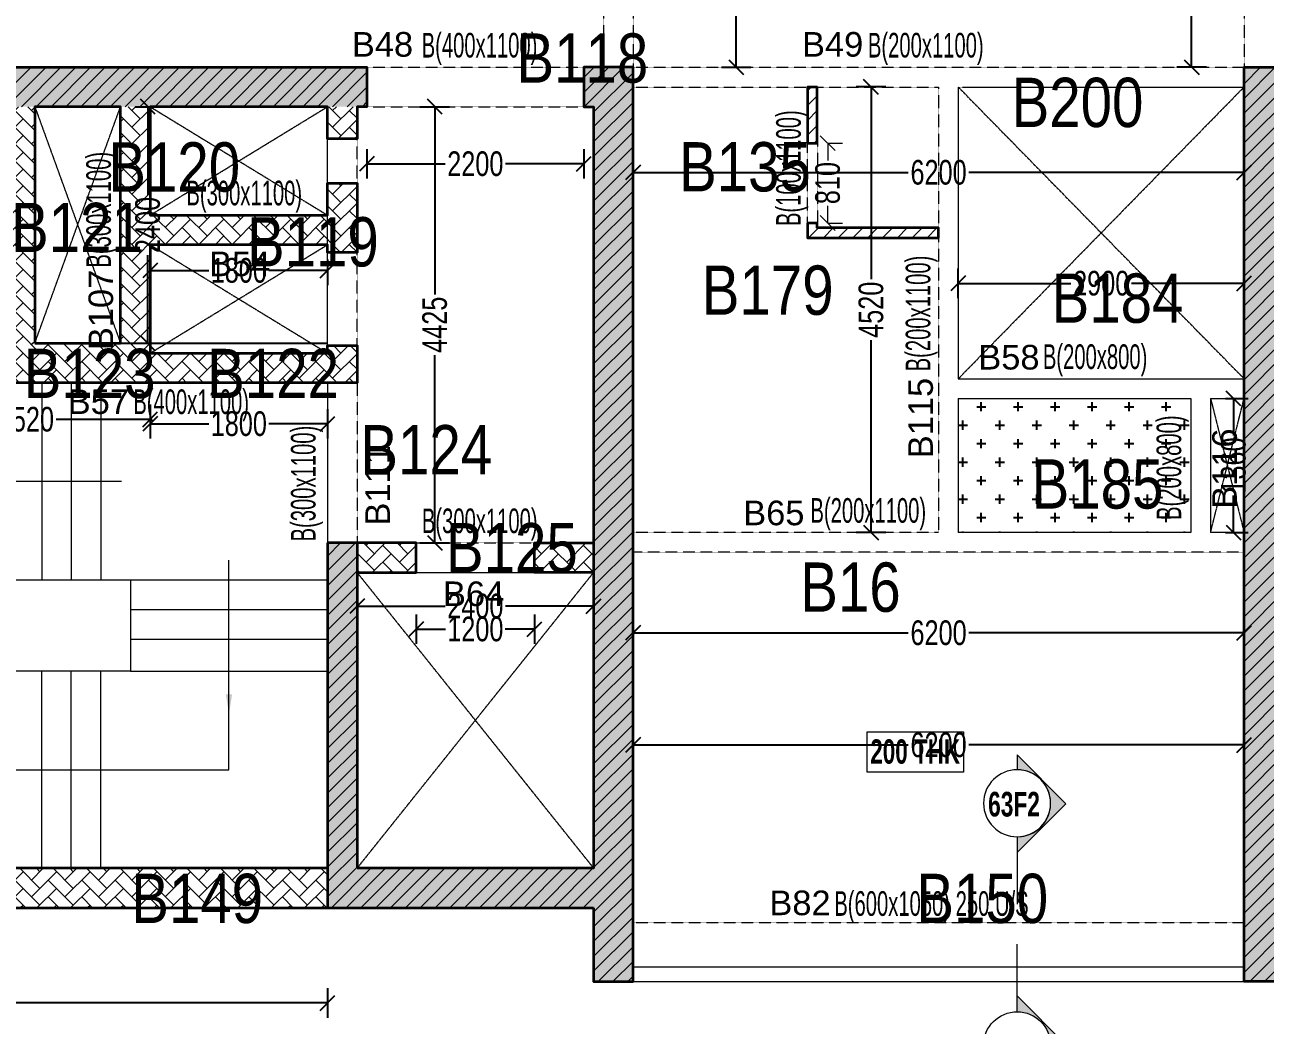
# Model space of a CAD drawing. Header units: millimetres. Extents: x -2 to 69443, y 95 to 32793.
# Drawn here: x 21854 to 34439, y 6072 to 16221 of the extents above; entities that cross this region are included whole.
import ezdxf
from ezdxf.enums import TextEntityAlignment as Align

# ---------------------------------------------------------------- set-up
doc = ezdxf.new("R2010")
doc.units = ezdxf.units.MM
doc.linetypes.add('HIDDEN', pattern=[0.375, 0.25, -0.125])
for name, color, linetype, lineweight in [('A-ANNO-DIMS', 8, 'Continuous', 15), ('A-DETL-MISC', 35, 'Continuous', 15), ('A-FLOR-IDEN', 11, 'Continuous', 9), ('A-HIDD-ABVE', 8, 'HIDDEN', 20), ('G-ANNO-SYMB', 1, 'Continuous', 9), ('S-BEAM', 7, 'Continuous', 18), ('S-BEAM-IDEN', 2, 'Continuous', 9), ('S-COL HATCH', 9, 'Continuous', 0), ('S-COLS', 5, 'Continuous', 35)]:
    doc.layers.add(name, color=color, linetype=linetype, lineweight=lineweight)
for name, color, linetype in [('Abhinav working', 6, 'Continuous'), ('Beam Nos', 7, 'Continuous'), ('changes', 7, 'Continuous'), ('SECTION LINE', 4, 'Continuous'), ('SUNK SLAB', 8, 'Continuous')]:
    doc.layers.add(name, color=color, linetype=linetype)
doc.styles.add('Dim.s & Anno.(Misc.)', font='ARIALN.TTF')
doc.styles.add('SC-BBS1', font='SansSerif')
doc.styles.add('SOBHA', font='swisscl.ttf')
doc.styles.add('Swis721 LtCn BT', font='swisscl.ttf', dxfattribs={"width": 0.9, "height": 233.355162})
doc.styles.add('Swis721 LtCn BT_B', font='', dxfattribs={"width": 0.9, "height": 246.918336})
doc.styles.get('Swis721 LtCn BT_B').set_extended_font_data('Swis721 LtCn BT', bold=True)
doc.dimstyles.new('A-GFC-100', dxfattribs={"dimscale": 100, "dimtxt": 1.75, "dimasz": 1.5, "dimexe": 1.5, "dimexo": 0, "dimgap": 1, "dimtad": 1, "dimdsep": 46, "dimtxsty": 'Dim.s & Anno.(Misc.)', "dimblk": 'ARCHTICK', "dimcen": 0, "dimdle": 1.5, "dimclrd": 256, "dimclre": 8, "dimclrt": 6, "dimazin": 2, "dimtfac": 1, "dimtix": 1, "dimtmove": 2, "dimatfit": 3, "dimfxl": 1, "dimtolj": 1, "dimlwd": -1, "dimlwe": 9, "dimarcsym": 0})
doc.dimstyles.new('S-100', dxfattribs={"dimscale": 100, "dimtxt": 2.5, "dimasz": 1.5, "dimexe": 1.5, "dimexo": 1.5, "dimgap": 0.1, "dimtad": 0, "dimdec": 0, "dimrnd": 0.0005, "dimzin": 0, "dimdsep": 46, "dimtxsty": 'SOBHA', "dimblk": 'OBLIQUE', "dimcen": 0.09, "dimclrd": 8, "dimclre": 8, "dimclrt": 6, "dimadec": 0, "dimazin": 0, "dimtfac": 1, "dimtdec": 0, "dimtofl": 0, "dimtmove": 0, "dimatfit": 3, "dimfxl": 1.5, "dimfxlon": 1, "dimtolj": 1, "dimtzin": 0, "dimlwd": -1, "dimlwe": -1, "dimarcsym": 0})
pattern_1 = [(45, (-31890644.18, 20635841.75), (-75.1300955, 75.1300955), [])]
pattern_2 = [(45, (-31792792.5, 20735559.75), (0, 169.7056275), [360, -120]), (135, (-31792707.64, 20735644.6), (1e-14, 169.7056275), [360, -120])]

# ---------------------------------------------------------------- blocks, each defined once
blk = doc.blocks.new('A$Cebf64a2d')
at = {"layer": 'S-COL HATCH', "transparency": 33554687}
h = blk.add_hatch(dxfattribs=at)
h.set_pattern_fill('ANSI31', color=256, scale=850)
h.set_pattern_definition(pattern_1)
h.paths.add_polyline_path([(18709, 9275), (22479, 9275), (22479, 8875), (18709, 8875)])
h = blk.add_hatch(dxfattribs=at)
h.set_pattern_fill('ANSI31', color=256, scale=850)
h.set_pattern_definition(pattern_1)
h.paths.add_polyline_path([(22379, 4450), (22079, 4450), (22079, 1150), (22079, 750), (24779, 750), (24779, 0), (25179, 0), (25179, 1150), (25179, 1150), (25179, 9275), (24679, 9275), (24679, 8875), (24779, 8875), (24779, 1150), (24779, 1150), (22379, 1150), (22379, 1150)])
h = blk.add_hatch(dxfattribs=at)
h.set_pattern_fill('ANSI31', color=256, scale=850)
h.set_pattern_definition(pattern_1)
h.paths.add_polyline_path([(34179, 4450), (34479, 4450), (34479, 1150), (34479, 750), (31779, 750), (31779, 0), (31379, 0), (31379, 1150), (31379, 1150), (31379, 9275), (31879, 9275), (31879, 8875), (31779, 8875), (31779, 1150), (31779, 1150), (34179, 1150), (34179, 1150)])
h = blk.add_hatch(dxfattribs=at)
h.set_pattern_fill('ANSI31', color=256, scale=850)
h.set_pattern_definition(pattern_1)
h.paths.add_polyline_path([(27049, 9075), (26949, 9075), (26949, 8505), (27049, 8505)])
h = blk.add_hatch(dxfattribs=at)
h.set_pattern_fill('ANSI31', color=256, scale=850)
h.set_pattern_definition(pattern_1)
h.paths.add_polyline_path([(28279, 7645), (27049, 7645), (27049, 7695), (26949, 7695), (26949, 7545), (28279, 7545)])
at = {"layer": 'S-COLS'}
for p, q in [((22079, 4450), (22079, 1150)), ((22379, 4450), (22379, 1150)), ((22079, 1150), (22079, 750))]:
    blk.add_line(p, q, dxfattribs=at)
at = {"layer": 'S-COLS', "elevation": 0}
for points in [[(18709, 9275), (22479, 9275), (22479, 8875), (22379, 8875), (22379, 8550), (22079, 8550), (22079, 8875), (21179, 8875), (20279, 8875), (20279, 7775), (22079, 7775), (22079, 8100), (22379, 8100), (22379, 7398), (22079, 7398), (22079, 7475), (20279, 7475), (20279, 6375), (21179, 6375), (22079, 6375), (22079, 6453), (22379, 6453), (22379, 6075), (20279, 6075), (20279, 6075), (9125, 6075)], [(25179, 1150), (25179, 9275), (24679, 9275), (24679, 8875), (24779, 8875), (24779, 1150), (22379, 1150)], [(31379, 1150), (31379, 9275), (31879, 9275), (31879, 8875), (31779, 8875), (31779, 1150), (34179, 1150)], [(26949, 7695), (26949, 7545), (28279, 7545), (28279, 7645), (27049, 7645), (27049, 7695), (26949, 7695)], [(22379, 4150), (22979, 4150), (22979, 4450), (22079, 4450)], [(24779, 4150), (24179, 4150), (24179, 4450), (24779, 4450)], [(22079, 1150), (14479, 1150), (14479, 750), (24779, 750)], [(24779, 750), (24779, 0), (25179, 0), (25179, 1150)], [(31779, 750), (31779, 0), (31379, 0), (31379, 1150)]]:
    blk.add_lwpolyline(points, dxfattribs=at)
for points in [[(26949, 8505), (27049, 8505), (27049, 9075), (26949, 9075)], [(19109, 6475), (19979, 6475), (19979, 8875), (19109, 8875)]]:
    blk.add_lwpolyline(points, close=True, dxfattribs=at)
blk = doc.blocks.new('_ARCHTICK')
at = {"color": 0, "linetype": 'ByBlock', "const_width": 0.15}
blk.add_lwpolyline([(-0.5, -0.5), (0.5, 0.5)], dxfattribs=at)
blk = doc.blocks.new('A$C2f35dc8c')
at = {"layer": 'S-COL HATCH', "transparency": 33554687}
h = blk.add_hatch(color=256, dxfattribs=at)
h.dxf.hatch_style = 1
h.paths.add_polyline_path([(18709, 9275), (22479, 9275), (22479, 8875), (18709, 8875)])
h = blk.add_hatch(color=256, dxfattribs=at)
h.dxf.hatch_style = 1
h.paths.add_polyline_path([(22379, 4450), (22079, 4450), (22079, 1150), (22079, 750), (24779, 750), (24779, 0), (25179, 0), (25179, 1150), (25179, 1150), (25179, 9275), (24679, 9275), (24679, 8875), (24779, 8875), (24779, 1150), (24779, 1150), (22379, 1150), (22379, 1150)])
h = blk.add_hatch(color=256, dxfattribs=at)
h.dxf.hatch_style = 1
h.paths.add_polyline_path([(34179, 4450), (34479, 4450), (34479, 1150), (34479, 750), (31779, 750), (31779, 0), (31379, 0), (31379, 1150), (31379, 1150), (31379, 9275), (31879, 9275), (31879, 8875), (31779, 8875), (31779, 1150), (31779, 1150), (34179, 1150), (34179, 1150)])
at = {"layer": 'S-COL HATCH'}
h = blk.add_hatch(dxfattribs=at)
h.set_pattern_fill('AR-HBONE', color=256, scale=30)
h.set_pattern_definition(pattern_2)
h.paths.add_polyline_path([(19979, 8875), (20279, 8875), (20279, 7775), (22079, 7775), (22079, 8100), (22379, 8100), (22379, 7398), (22079, 7398), (22079, 7475), (20279, 7475), (20279, 6375), (22079, 6375), (22079, 6453), (22379, 6453), (22379, 6075), (17759, 6075), (17759, 6475), (19979, 6475)])
h = blk.add_hatch(dxfattribs=at)
h.set_pattern_fill('AR-HBONE', color=256, scale=30)
h.set_pattern_definition(pattern_2)
h.paths.add_polyline_path([(18709, 6475), (19109, 6475), (19109, 8875), (18709, 8875)])
h = blk.add_hatch(dxfattribs=at)
h.set_pattern_fill('AR-HBONE', color=256, scale=30)
h.set_pattern_definition(pattern_2)
h.paths.add_polyline_path([(22079, 8875), (22379, 8875), (22379, 8550), (22079, 8550)])
h = blk.add_hatch(dxfattribs=at)
h.set_pattern_fill('AR-HBONE', color=256, scale=30)
h.set_pattern_definition([(45, (-31792792.5, 20683630.75), (0, 169.7056275), [360, -120]), (135, (-31792707.64, 20683715.6), (1e-14, 169.7056275), [360, -120])])
h.paths.add_polyline_path([(22979, 4150), (22979, 4450), (22379, 4450), (22379, 4150)])
h.paths.add_polyline_path([(24779, 4150), (24779, 4450), (24179, 4450), (24179, 4150)])
h = blk.add_hatch(dxfattribs=at)
h.set_pattern_fill('AR-HBONE', color=256, scale=30)
h.set_pattern_definition(pattern_2)
h.paths.add_polyline_path([(14479, 1150), (22079, 1150), (22079, 750), (14479, 750)])
at = {"layer": 'S-COLS'}
for p, q in [((22079, 4450, 0), (22079, 1150, 0)), ((22379, 4450, 0), (22379, 1150, 0)), ((22079, 1150, 0), (22079, 750, 0))]:
    blk.add_line(p, q, dxfattribs=at)
at = {"layer": 'S-COLS', "elevation": 0}
for points in [[(18709, 9275), (22479, 9275), (22479, 8875), (22379, 8875), (22379, 8550), (22079, 8550), (22079, 8875), (21179, 8875), (20279, 8875), (20279, 7775), (22079, 7775), (22079, 8100), (22379, 8100), (22379, 7398), (22079, 7398), (22079, 7475), (20279, 7475), (20279, 6375), (21179, 6375), (22079, 6375), (22079, 6453), (22379, 6453), (22379, 6075), (20279, 6075), (20279, 6075), (9125, 6075)], [(25179, 1150), (25179, 9275), (24679, 9275), (24679, 8875), (24779, 8875), (24779, 1150), (22379, 1150)], [(31379, 1150), (31379, 9275), (31879, 9275), (31879, 8875), (31779, 8875), (31779, 1150), (34179, 1150)], [(22379, 4150), (22979, 4150), (22979, 4450), (22079, 4450)], [(24779, 4150), (24179, 4150), (24179, 4450), (24779, 4450)], [(22079, 1150), (14479, 1150), (14479, 750), (24779, 750)], [(24779, 750), (24779, 0), (25179, 0), (25179, 1150)], [(31779, 750), (31779, 0), (31379, 0), (31379, 1150)]]:
    blk.add_lwpolyline(points, dxfattribs=at)
blk.add_lwpolyline([(19109, 6475), (19979, 6475), (19979, 8875), (19109, 8875)], close=True, dxfattribs=at)
blk = doc.blocks.new('Section - TL1-6743896-11TH FLOOR LVL')
at = {"layer": 'G-ANNO-SYMB'}
h = blk.add_hatch(color=8, dxfattribs=at)
edge = h.paths.add_edge_path()
edge.add_line((-9.4, 0), (-10.9, 0))
edge.add_line((-10.9, 0), (-5.94, 4.95))
edge.add_line((-5.94, 4.95), (-0.99, 0))
edge.add_line((-0.99, 0), (-2.6, 0))
edge.add_arc((-6, 0), 3.4, 0, 180)
at = {"layer": 'G-ANNO-SYMB', "color": 5}
for p, q in [((-5.94, 4.95), (-10.9, 0)), ((-0.99, 0), (-5.94, 4.95)), ((-10.9, 0), (-9.4, 0)), ((-2.6, 0), (4.24, 0)), ((-2.6, 0), (-0.99, 0))]:
    blk.add_line(p, q, dxfattribs=at)
at = {"layer": 'G-ANNO-SYMB'}
blk.add_arc((-6, 0), 3.4, 360, 180, dxfattribs=at)
at = {"layer": 'G-ANNO-SYMB', "color": 5}
for start, end in [(0, 180), (180, 0)]:
    blk.add_arc((-6, 0), 3.4, start, end, dxfattribs=at)
blk = doc.blocks.new('_OBLIQUE')
at = {"color": 0, "linetype": 'ByBlock'}
blk.add_line((-0.5, -0.5), (0.5, 0.5), dxfattribs=at)
blk = doc.blocks.new('*D411')
at = {"layer": 'Abhinav working', "color": 8, "transparency": 16777216}
for p, q in [((25325, 14960), (25325, 14660)), ((27525, 14960), (27525, 14660)), ((25325, 14810), (26118, 14810)), ((27525, 14810), (26732, 14810))]:
    blk.add_line(p, q, dxfattribs=at)
at = {"layer": 'Defpoints', "color": 0, "transparency": 16777216}
for p in [(25325, 15790), (27525, 15790), (27525, 14810)]:
    blk.add_point(p, dxfattribs=at)
at = {"layer": 'Abhinav working', "color": 8, "transparency": 16777216, "xscale": 150, "yscale": 150, "zscale": 150, "rotation": 180}
blk.add_blockref('_OBLIQUE', (25325, 14810), dxfattribs=at)
at = {"layer": 'Abhinav working', "color": 8, "transparency": 16777216, "xscale": 150, "yscale": 150, "zscale": 150}
blk.add_blockref('_OBLIQUE', (27525, 14810), dxfattribs=at)
at = {"layer": 'Abhinav working', "color": 6, "transparency": 16777216, "insert": (26425, 14810), "char_height": 250, "attachment_point": 5, "style": 'SOBHA'}
blk.add_mtext('\\A1;2200', dxfattribs=at)
blk = doc.blocks.new('*D412')
at = {"layer": 'Abhinav working', "color": 8, "transparency": 16777216}
for p, q in [((25863, 15390), (26163, 15390)), ((26013, 15390), (26013, 13486)), ((26013, 10965), (26013, 12870)), ((25863, 10965), (26163, 10965))]:
    blk.add_line(p, q, dxfattribs=at)
at = {"layer": 'Defpoints', "color": 0, "transparency": 16777216}
for p in [(25225, 15390), (25225, 10965), (26013, 10965)]:
    blk.add_point(p, dxfattribs=at)
at = {"layer": 'Abhinav working', "color": 8, "transparency": 16777216, "xscale": 150, "yscale": 150, "zscale": 150}
for p, rotation in [((26013, 15390), 90), ((26013, 10965), 270)]:
    blk.add_blockref('_OBLIQUE', p, dxfattribs=dict(at, rotation=rotation))
at = {"layer": 'Abhinav working', "color": 6, "transparency": 16777216, "insert": (26013, 13178), "char_height": 250, "attachment_point": 5, "rotation": 90, "style": 'SOBHA'}
blk.add_mtext('\\A1;4425', dxfattribs=at)
blk = doc.blocks.new('*D413')
at = {"layer": 'Abhinav working', "color": 8, "transparency": 16777216}
for p, q in [((22975, 15390), (23251, 15390)), ((23101, 15390), (23101, 14497)), ((23101, 12990), (23101, 13884)), ((22975, 12990), (23251, 12990))]:
    blk.add_line(p, q, dxfattribs=at)
at = {"layer": 'Defpoints', "color": 0, "transparency": 16777216}
for p in [(22825, 15390), (23101, 15390), (22825, 12990)]:
    blk.add_point(p, dxfattribs=at)
at = {"layer": 'Abhinav working', "color": 8, "transparency": 16777216, "xscale": 150, "yscale": 150, "zscale": 150}
for p, rotation in [((23101, 15390), 90), ((23101, 12990), 270)]:
    blk.add_blockref('_OBLIQUE', p, dxfattribs=dict(at, rotation=rotation))
at = {"layer": 'Abhinav working', "color": 6, "transparency": 16777216, "insert": (23101, 14190), "char_height": 250, "attachment_point": 5, "rotation": 90, "style": 'SOBHA'}
blk.add_mtext('\\A1;2400', dxfattribs=at)
blk = doc.blocks.new('*D414')
at = {"layer": 'Abhinav working', "color": 8, "transparency": 16777216}
for p, q in [((21287, 15390), (20987, 15390)), ((21137, 15390), (21137, 14497)), ((21137, 12990), (21137, 13884)), ((21287, 12990), (20987, 12990))]:
    blk.add_line(p, q, dxfattribs=at)
at = {"layer": 'Defpoints', "color": 0, "transparency": 16777216}
for p in [(21137, 15390), (21955, 15390), (21955, 12990)]:
    blk.add_point(p, dxfattribs=at)
at = {"layer": 'Abhinav working', "color": 8, "transparency": 16777216, "xscale": 150, "yscale": 150, "zscale": 150}
for p, rotation in [((21137, 15390), 90), ((21137, 12990), 270)]:
    blk.add_blockref('_OBLIQUE', p, dxfattribs=dict(at, rotation=rotation))
at = {"layer": 'Abhinav working', "color": 6, "transparency": 16777216, "insert": (21137, 14190), "char_height": 250, "attachment_point": 5, "rotation": 90, "style": 'SOBHA'}
blk.add_mtext('\\A1;2400', dxfattribs=at)
blk = doc.blocks.new('*D415')
at = {"layer": 'Abhinav working', "color": 8, "transparency": 16777216}
for p, q in [((23125, 12323), (23125, 12023)), ((24925, 12323), (24925, 12023)), ((23125, 12173), (23721, 12173)), ((24925, 12173), (24329, 12173))]:
    blk.add_line(p, q, dxfattribs=at)
at = {"layer": 'Defpoints', "color": 0, "transparency": 16777216}
for p in [(23125, 12590), (24925, 12590), (24925, 12173)]:
    blk.add_point(p, dxfattribs=at)
at = {"layer": 'Abhinav working', "color": 8, "transparency": 16777216, "xscale": 150, "yscale": 150, "zscale": 150, "rotation": 180}
blk.add_blockref('_OBLIQUE', (23125, 12173), dxfattribs=at)
at = {"layer": 'Abhinav working', "color": 8, "transparency": 16777216, "xscale": 150, "yscale": 150, "zscale": 150}
blk.add_blockref('_OBLIQUE', (24925, 12173), dxfattribs=at)
at = {"layer": 'Abhinav working', "color": 6, "transparency": 16777216, "insert": (24025, 12173), "char_height": 250, "attachment_point": 5, "style": 'SOBHA'}
blk.add_mtext('\\A1;1800', dxfattribs=at)
blk = doc.blocks.new('*D416')
at = {"layer": 'Abhinav working', "color": 8, "transparency": 16777216}
for p, q in [((20605, 12368), (20605, 12068)), ((23125, 12368), (23125, 12068)), ((20605, 12218), (21558, 12218)), ((23125, 12218), (22172, 12218))]:
    blk.add_line(p, q, dxfattribs=at)
at = {"layer": 'Defpoints', "color": 0, "transparency": 16777216}
for p in [(20605, 12590), (23125, 12590), (23125, 12218)]:
    blk.add_point(p, dxfattribs=at)
at = {"layer": 'Abhinav working', "color": 8, "transparency": 16777216, "xscale": 150, "yscale": 150, "zscale": 150, "rotation": 180}
blk.add_blockref('_OBLIQUE', (20605, 12218), dxfattribs=at)
at = {"layer": 'Abhinav working', "color": 8, "transparency": 16777216, "xscale": 150, "yscale": 150, "zscale": 150}
blk.add_blockref('_OBLIQUE', (23125, 12218), dxfattribs=at)
at = {"layer": 'Abhinav working', "color": 6, "transparency": 16777216, "insert": (21865, 12218), "char_height": 250, "attachment_point": 5, "style": 'SOBHA'}
blk.add_mtext('\\A1;2520', dxfattribs=at)
blk = doc.blocks.new('*D417')
at = {"layer": 'Abhinav working', "color": 8, "transparency": 16777216}
for p, q in [((23125, 13840), (23125, 13578)), ((23125, 13728), (23721, 13728)), ((24925, 13728), (24329, 13728)), ((24925, 13840), (24925, 13578))]:
    blk.add_line(p, q, dxfattribs=at)
at = {"layer": 'Defpoints', "color": 0, "transparency": 16777216}
for p in [(23125, 13990), (24925, 13990), (24925, 13728)]:
    blk.add_point(p, dxfattribs=at)
at = {"layer": 'Abhinav working', "color": 8, "transparency": 16777216, "xscale": 150, "yscale": 150, "zscale": 150, "rotation": 180}
blk.add_blockref('_OBLIQUE', (23125, 13728), dxfattribs=at)
at = {"layer": 'Abhinav working', "color": 8, "transparency": 16777216, "xscale": 150, "yscale": 150, "zscale": 150}
blk.add_blockref('_OBLIQUE', (24925, 13728), dxfattribs=at)
at = {"layer": 'Abhinav working', "color": 6, "transparency": 16777216, "insert": (24025, 13728), "char_height": 250, "attachment_point": 5, "style": 'SOBHA'}
blk.add_mtext('\\A1;1800', dxfattribs=at)
blk = doc.blocks.new('*D418')
at = {"layer": 'Abhinav working', "color": 8, "transparency": 16777216}
for p, q in [((25225, 10473), (25225, 10173)), ((27625, 10473), (27625, 10173)), ((25225, 10323), (26118, 10323)), ((27625, 10323), (26732, 10323))]:
    blk.add_line(p, q, dxfattribs=at)
at = {"layer": 'Defpoints', "color": 0, "transparency": 16777216}
for p in [(25225, 10965), (27625, 10965), (27625, 10323)]:
    blk.add_point(p, dxfattribs=at)
at = {"layer": 'Abhinav working', "color": 8, "transparency": 16777216, "xscale": 150, "yscale": 150, "zscale": 150}
for p, rotation in [((25225, 10323), 179.9998198971608), ((27625, 10323), 359.9998198971608)]:
    blk.add_blockref('_OBLIQUE', p, dxfattribs=dict(at, rotation=rotation))
at = {"layer": 'Abhinav working', "color": 6, "transparency": 16777216, "insert": (26425, 10323), "char_height": 250, "attachment_point": 5, "rotation": 359.9998, "style": 'SOBHA'}
blk.add_mtext('\\A1;2400', dxfattribs=at)
blk = doc.blocks.new('*D431')
at = {"layer": 'Abhinav working', "color": 8, "transparency": 16777216}
for p, q in [((17325, 6448), (17325, 6148)), ((24925, 6448), (24925, 6148)), ((17325, 6298), (20819, 6298)), ((24925, 6298), (21431, 6298))]:
    blk.add_line(p, q, dxfattribs=at)
at = {"layer": 'Defpoints', "color": 0, "transparency": 16777216}
for p in [(17325, 7265), (24925, 7265), (24925, 6298)]:
    blk.add_point(p, dxfattribs=at)
at = {"layer": 'Abhinav working', "color": 8, "transparency": 16777216, "xscale": 150, "yscale": 150, "zscale": 150, "rotation": 180}
blk.add_blockref('_OBLIQUE', (17325, 6298), dxfattribs=at)
at = {"layer": 'Abhinav working', "color": 8, "transparency": 16777216, "xscale": 150, "yscale": 150, "zscale": 150}
blk.add_blockref('_OBLIQUE', (24925, 6298), dxfattribs=at)
at = {"layer": 'Abhinav working', "color": 6, "transparency": 16777216, "insert": (21125, 6298), "char_height": 250, "attachment_point": 5, "style": 'SOBHA'}
blk.add_mtext('\\A1;7600', dxfattribs=at)
blk = doc.blocks.new('*D432')
at = {"layer": 'Abhinav working', "color": 8, "transparency": 16777216}
for p, q in [((28025, 8765), (28025, 9065)), ((34225, 8765), (34225, 9065)), ((28025, 8915), (30818, 8915)), ((34225, 8915), (31432, 8915))]:
    blk.add_line(p, q, dxfattribs=at)
at = {"layer": 'Defpoints', "color": 0, "transparency": 16777216}
for p in [(34225, 8915), (28025, 7715), (34225, 7715)]:
    blk.add_point(p, dxfattribs=at)
at = {"layer": 'Abhinav working', "color": 8, "transparency": 16777216, "xscale": 150, "yscale": 150, "zscale": 150, "rotation": 180}
blk.add_blockref('_OBLIQUE', (28025, 8915), dxfattribs=at)
at = {"layer": 'Abhinav working', "color": 8, "transparency": 16777216, "xscale": 150, "yscale": 150, "zscale": 150}
blk.add_blockref('_OBLIQUE', (34225, 8915), dxfattribs=at)
at = {"layer": 'Abhinav working', "color": 6, "transparency": 16777216, "insert": (31125, 8915), "char_height": 250, "attachment_point": 5, "style": 'SOBHA'}
blk.add_mtext('\\A1;6200', dxfattribs=at)
blk = doc.blocks.new('*D437')
at = {"layer": 'Abhinav working', "color": 8, "transparency": 16777216}
for p, q in [((28921, 17790), (29221, 17790)), ((29071, 17790), (29071, 17097)), ((29071, 15790), (29071, 16484)), ((28921, 15790), (29221, 15790))]:
    blk.add_line(p, q, dxfattribs=at)
at = {"layer": 'Defpoints', "color": 0, "transparency": 16777216}
for p in [(28025, 17790), (29071, 17790), (28025, 15790)]:
    blk.add_point(p, dxfattribs=at)
at = {"layer": 'Abhinav working', "color": 8, "transparency": 16777216, "xscale": 150, "yscale": 150, "zscale": 150}
for p, rotation in [((29071, 17790), 90), ((29071, 15790), 270)]:
    blk.add_blockref('_OBLIQUE', p, dxfattribs=dict(at, rotation=rotation))
at = {"layer": 'Abhinav working', "color": 6, "transparency": 16777216, "insert": (29071, 16790), "char_height": 250, "attachment_point": 5, "rotation": 90, "style": 'SOBHA'}
blk.add_mtext('\\A1;2000', dxfattribs=at)
blk = doc.blocks.new('*D438')
at = {"layer": 'Abhinav working', "color": 8, "transparency": 16777216}
for p, q in [((28025, 14873), (28025, 14573)), ((34225, 14873), (34225, 14573)), ((28025, 14723), (30818, 14723)), ((34225, 14723), (31432, 14723))]:
    blk.add_line(p, q, dxfattribs=at)
at = {"layer": 'Defpoints', "color": 0, "transparency": 16777216}
for p in [(28025, 15340), (34225, 15340), (34225, 14723)]:
    blk.add_point(p, dxfattribs=at)
at = {"layer": 'Abhinav working', "color": 8, "transparency": 16777216, "xscale": 150, "yscale": 150, "zscale": 150, "rotation": 180}
blk.add_blockref('_OBLIQUE', (28025, 14723), dxfattribs=at)
at = {"layer": 'Abhinav working', "color": 8, "transparency": 16777216, "xscale": 150, "yscale": 150, "zscale": 150}
blk.add_blockref('_OBLIQUE', (34225, 14723), dxfattribs=at)
at = {"layer": 'Abhinav working', "color": 6, "transparency": 16777216, "insert": (31125, 14723), "char_height": 250, "attachment_point": 5, "style": 'SOBHA'}
blk.add_mtext('\\A1;6200', dxfattribs=at)
blk = doc.blocks.new('*D439')
at = {"layer": 'Abhinav working', "color": 8, "transparency": 16777216}
for p, q in [((33843, 17790), (33543, 17790)), ((33693, 17790), (33693, 17097)), ((33693, 15790), (33693, 16484)), ((33843, 15790), (33543, 15790))]:
    blk.add_line(p, q, dxfattribs=at)
at = {"layer": 'Defpoints', "color": 0, "transparency": 16777216}
for p in [(33693, 17790), (34225, 17790), (34225, 15790)]:
    blk.add_point(p, dxfattribs=at)
at = {"layer": 'Abhinav working', "color": 8, "transparency": 16777216, "xscale": 150, "yscale": 150, "zscale": 150}
for p, rotation in [((33693, 17790), 90), ((33693, 15790), 270)]:
    blk.add_blockref('_OBLIQUE', p, dxfattribs=dict(at, rotation=rotation))
at = {"layer": 'Abhinav working', "color": 6, "transparency": 16777216, "insert": (33693, 16790), "char_height": 250, "attachment_point": 5, "rotation": 90, "style": 'SOBHA'}
blk.add_mtext('\\A1;2000', dxfattribs=at)
blk = doc.blocks.new('*D467')
at = {"layer": 'Abhinav working', "color": 8, "transparency": 16777216}
for p, q in [((25825, 10240), (25825, 9940)), ((27025, 10240), (27025, 9940)), ((25825, 10090), (26121, 10090)), ((27025, 10090), (26729, 10090))]:
    blk.add_line(p, q, dxfattribs=at)
at = {"layer": 'Defpoints', "color": 0, "transparency": 16777216}
for p in [(25825, 10665), (27025, 10665), (27025, 10090)]:
    blk.add_point(p, dxfattribs=at)
at = {"layer": 'Abhinav working', "color": 8, "transparency": 16777216, "xscale": 150, "yscale": 150, "zscale": 150}
for p, rotation in [((25825, 10090), 180.0031793849266), ((27025, 10090), 0.0031793849266178)]:
    blk.add_blockref('_OBLIQUE', p, dxfattribs=dict(at, rotation=rotation))
at = {"layer": 'Abhinav working', "color": 6, "transparency": 16777216, "insert": (26425, 10090), "char_height": 250, "attachment_point": 5, "rotation": 0.0032, "style": 'SOBHA'}
blk.add_mtext('\\A1;1200', dxfattribs=at)
blk = doc.blocks.new('*D297')
at = {"layer": 'Abhinav working', "color": 8, "transparency": 16777216}
for p, q in [((30590, 15590), (30290, 15590)), ((30440, 15590), (30440, 13639)), ((30440, 11070), (30440, 13022)), ((30590, 11070), (30290, 11070))]:
    blk.add_line(p, q, dxfattribs=at)
at = {"layer": 'Defpoints', "color": 0, "transparency": 16777216}
for p in [(31125, 15590), (30440, 11070), (31125, 11070)]:
    blk.add_point(p, dxfattribs=at)
at = {"layer": 'Abhinav working', "color": 8, "transparency": 16777216, "xscale": 150, "yscale": 150, "zscale": 150}
for p, rotation in [((30440, 15590), 89.99983573630767), ((30440, 11070), 269.9998357363077)]:
    blk.add_blockref('_OBLIQUE', p, dxfattribs=dict(at, rotation=rotation))
at = {"layer": 'Abhinav working', "color": 6, "transparency": 16777216, "insert": (30440, 13330), "char_height": 250, "attachment_point": 5, "rotation": 89.9998, "style": 'SOBHA'}
blk.add_mtext('\\A1;4520', dxfattribs=at)
blk = doc.blocks.new('*D298')
at = {"layer": 'Abhinav working', "color": 8, "transparency": 16777216}
for p, q in [((31325, 13448), (31325, 13748)), ((34225, 13448), (34225, 13748)), ((31325, 13598), (32468, 13598)), ((34225, 13598), (33082, 13598))]:
    blk.add_line(p, q, dxfattribs=at)
at = {"layer": 'Defpoints', "color": 0, "transparency": 16777216}
for p in [(34225, 13598), (31325, 12630), (34225, 12630)]:
    blk.add_point(p, dxfattribs=at)
at = {"layer": 'Abhinav working', "color": 8, "transparency": 16777216, "xscale": 150, "yscale": 150, "zscale": 150, "rotation": 180}
blk.add_blockref('_OBLIQUE', (31325, 13598), dxfattribs=at)
at = {"layer": 'Abhinav working', "color": 8, "transparency": 16777216, "xscale": 150, "yscale": 150, "zscale": 150}
blk.add_blockref('_OBLIQUE', (34225, 13598), dxfattribs=at)
at = {"layer": 'Abhinav working', "color": 6, "transparency": 16777216, "insert": (32775, 13598), "char_height": 250, "attachment_point": 5, "style": 'SOBHA'}
blk.add_mtext('\\A1;2900', dxfattribs=at)
blk = doc.blocks.new('*D299')
at = {"layer": 'Abhinav working', "color": 8, "transparency": 16777216}
for p, q in [((34035, 12430), (34267, 12430)), ((34117, 12430), (34117, 12054)), ((34117, 11070), (34117, 11447)), ((34035, 11070), (34267, 11070))]:
    blk.add_line(p, q, dxfattribs=at)
at = {"layer": 'Defpoints', "color": 0, "transparency": 16777216}
for p in [(33885, 12430), (33885, 11070), (34117, 11070)]:
    blk.add_point(p, dxfattribs=at)
at = {"layer": 'Abhinav working', "color": 8, "transparency": 16777216, "xscale": 150, "yscale": 150, "zscale": 150}
for p, rotation in [((34117, 12430), 90), ((34117, 11070), 270)]:
    blk.add_blockref('_OBLIQUE', p, dxfattribs=dict(at, rotation=rotation))
at = {"layer": 'Abhinav working', "color": 6, "transparency": 16777216, "insert": (34117, 11750), "char_height": 250, "attachment_point": 5, "rotation": 90, "style": 'SOBHA'}
blk.add_mtext('\\A1;1360', dxfattribs=at)
blk = doc.blocks.new('*D323')
at = {"layer": 'Abhinav working', "color": 8, "transparency": 16777216}
for p, q in [((28025, 10202), (28025, 9902)), ((34225, 10202), (34225, 9902)), ((28025, 10052), (30818, 10052)), ((34225, 10052), (31432, 10052))]:
    blk.add_line(p, q, dxfattribs=at)
at = {"layer": 'Defpoints', "color": 0, "transparency": 16777216}
for p in [(28025, 10870), (34225, 10870), (28025, 10052)]:
    blk.add_point(p, dxfattribs=at)
at = {"layer": 'Abhinav working', "color": 8, "transparency": 16777216, "xscale": 150, "yscale": 150, "zscale": 150, "rotation": 180}
blk.add_blockref('_OBLIQUE', (28025, 10052), dxfattribs=at)
at = {"layer": 'Abhinav working', "color": 8, "transparency": 16777216, "xscale": 150, "yscale": 150, "zscale": 150}
blk.add_blockref('_OBLIQUE', (34225, 10052), dxfattribs=at)
at = {"layer": 'Abhinav working', "color": 6, "transparency": 16777216, "insert": (31125, 10052), "char_height": 250, "attachment_point": 5, "style": 'SOBHA'}
blk.add_mtext('\\A1;6200', dxfattribs=at)
blk = doc.blocks.new('*D469')
at = {"layer": 'Defpoints', "color": 0, "transparency": 16777216}
for p in [(29895, 15020, 0), (29895, 14210, 0), (30000, 14210)]:
    blk.add_point(p, dxfattribs=at)
at = {"layer": 'S-BEAM-IDEN', "color": 8, "transparency": 16777216}
for p, q in [((30000, 15020), (30150, 15020)), ((30000, 15020), (30000, 14843)), ((30000, 14210), (30000, 14386)), ((30000, 14210), (30150, 14210))]:
    blk.add_line(p, q, dxfattribs=at)
at = {"layer": 'S-BEAM-IDEN', "color": 8, "transparency": 16777216, "xscale": 150, "yscale": 150, "zscale": 150}
for p, rotation in [((30000, 15020), 90), ((30000, 14210), 270)]:
    blk.add_blockref('_OBLIQUE', p, dxfattribs=dict(at, rotation=rotation))
at = {"layer": 'S-BEAM-IDEN', "color": 6, "transparency": 16777216, "insert": (30000, 14615), "char_height": 250, "attachment_point": 5, "rotation": 90, "style": 'SOBHA'}
blk.add_mtext('\\A1;810', dxfattribs=at)

msp = doc.modelspace()

# ---------------------------------------------------------------- hatches: boundary and pattern name
at = {"layer": 'SUNK SLAB'}
h = msp.add_hatch(dxfattribs=at)
h.set_pattern_fill('CROSS', color=8, scale=750, style=0)
h.set_pattern_definition([(0, (-31349613.2, 21123721.57), (187.5, 187.5), [93.75, -281.25]), (90, (-31349566.33, 21123674.7), (-187.5, 187.5), [93.75, -281.25])])
h.paths.add_polyline_path([(33685.1, 12429.7), (31325.1, 12429.7), (31325.1, 11069.7), (33685.1, 11069.7)])

# ---------------------------------------------------------------- linework, layer by layer
at = {"layer": 'A-ANNO-DIMS', "ltscale": 500, "elevation": 0}
msp.add_lwpolyline([(23135, 8664.5), (23925.1, 8664.5), (23925.1, 9229.4)], dxfattribs=at)
at = {"layer": 'A-DETL-MISC'}
for p, q in [((22025.1, 12589.7), (22025.1, 10589.7)), ((22325.1, 12589.7), (22325.1, 10589.7)), ((22625.1, 12589.6), (22625.1, 10589.7)), ((22025.1, 7664.5), (22025.1, 9664.5)), ((22325.1, 7664.5), (22325.1, 9664.5)), ((22625.1, 7664.6), (22625.1, 9664.5))]:
    msp.add_line(p, q, dxfattribs=at)
at = {"layer": 'A-DETL-MISC', "elevation": 0}
msp.add_lwpolyline([(22925.1, 10589.7), (22925.1, 9664.5), (19325.1, 9664.5), (19325.1, 10589.7)], close=True, dxfattribs=at)
for points in [[(22925.1, 10589.7), (24925.1, 10589.7)], [(22925.1, 10289.7), (24925.1, 10289.7)], [(22925.1, 9989.7), (24925.1, 9989.7)], [(22925.1, 9664.5), (24925.1, 9664.5)]]:
    msp.add_lwpolyline(points, dxfattribs=at)
at = {"layer": 'A-FLOR-IDEN', "color": 8, "flags": 128}
msp.add_lwpolyline([(31376.5, 9050), (31376.5, 8638.2), (30399, 8638.2), (30399, 9050)], close=True, dxfattribs=at)
at = {"layer": 'A-HIDD-ABVE', "linetype": 'HIDDEN'}
for p, q in [((31324.2, 15589.7), (34225.1, 12629.7)), ((31325.1, 12629.7), (34225.1, 15589.7)), ((21955.1, 15389.7), (22825.1, 12989.7)), ((21955.1, 12989.7), (22825.1, 15389.7)), ((23125.1, 15389.7), (24925.1, 14289.7)), ((23125.1, 14289.7), (24925.1, 15389.7)), ((23125.1, 13989.7), (24925.1, 12889.7)), ((23125.1, 12889.7), (24925.1, 13989.7)), ((33885.1, 12429.7), (34225.1, 11069.7)), ((33885.1, 11069.7), (34225.1, 12429.7)), ((25225.1, 10664.5), (27625.1, 7664.5)), ((25225.1, 7664.5), (27625.1, 10664.5))]:
    msp.add_line(p, q, dxfattribs=at)
at = {"layer": 'S-BEAM', "linetype": 'HIDDEN'}
for p, q in [((27725.1, 17789.7), (27725.1, 15789.7)), ((28025.1, 17789.7), (28025.1, 15789.7)), ((34225.1, 17789.7), (34225.1, 15789.7)), ((25325.1, 15789.7), (27525, 15789.7)), ((28025.1, 15789.7), (34225.1, 15789.7)), ((28025.1, 15589.7), (31125.1, 15589.7)), ((31125.1, 15589.7, 0), (31125.1, 11069.7)), ((31324.2, 15589.7), (31440.7, 15589.7)), ((25225.1, 12967.2), (25225.1, 15389.7)), ((25325.1, 15389.7), (27525, 15389.7)), ((25225.1, 12589.7), (25225.1, 10964.5)), ((25825.1, 10964.5), (27025.1, 10964.5)), ((31125.1, 11069.7), (28025.1, 11069.7)), ((34225.1, 10869.7), (28025.1, 10869.7)), ((28025.1, 7114.5), (34225.1, 7114.5))]:
    msp.add_line(p, q, dxfattribs=at)
at = {"layer": 'S-BEAM'}
for p, q in [((31325.1, 15589.7, 0), (31325.1, 12629.7)), ((31440.7, 15589.7), (34225.1, 15589.7)), ((24925.1, 12967.2), (24925.1, 15389.7)), ((24925.1, 12589.7), (24925.1, 10964.5)), ((31325.1, 12629.7), (34225.1, 12629.7)), ((31325.1, 12429.7), (31325.1, 11069.7)), ((31325.1, 12429.7), (33685.1, 12429.7)), ((33685.1, 12429.7), (33685.1, 11069.7)), ((33885.1, 12429.7), (34225.1, 12429.7)), ((33885.1, 12429.7), (33885.1, 11069.7)), ((33685.1, 11069.7), (31325.1, 11069.7)), ((34225.1, 11069.7), (33885.1, 11069.7)), ((25825.1, 10664.5), (27025.1, 10664.5)), ((28025.1, 6664.5), (34225.1, 6664.5)), ((28025.1, 6514.5), (34225.1, 6514.5))]:
    msp.add_line(p, q, dxfattribs=at)
at = {"layer": 'S-BEAM', "linetype": 'HIDDEN', "elevation": 0}
msp.add_lwpolyline([(29795.1, 15019.7), (29895.1, 15019.7), (29895.1, 14209.7), (29795.1, 14209.7)], close=True, dxfattribs=at)
at = {"layer": 'SECTION LINE'}
msp.add_line((22825.1, 12989.7), (24925.1, 12989.7), dxfattribs=at)

# ---------------------------------------------------------------- block references
at = {"layer": 'changes'}
for name in ['A$C2f35dc8c', 'A$Cebf64a2d']:
    msp.add_blockref(name, (2845.7, 6514.5), dxfattribs=at)
at = {"layer": 'G-ANNO-SYMB', "yscale": 99.99999999999991, "zscale": 99.99999999999991}
for p, xscale, rotation in [((31922.1, 7723.6), 99.99999999999991, 269.9999999999995), ((31922.1, 6468.6), -99.99999999999991, 270.0000000000005)]:
    msp.add_blockref('Section - TL1-6743896-11TH FLOOR LVL', p, dxfattribs=dict(at, xscale=xscale, rotation=rotation))

# ---------------------------------------------------------------- texts
at = {"layer": 'A-FLOR-IDEN', "color": 1, "insert": (30887.8, 8972), "char_height": 246.92, "width": 1155, "attachment_point": 2, "line_spacing_factor": 0.964267, "style": 'Swis721 LtCn BT_B'}
msp.add_mtext('200 THK', dxfattribs=at)
at = {"layer": 'Abhinav working', "char_height": 500, "attachment_point": 1, "style": 'Dim.s & Anno.(Misc.)'}
for s, insert in [('B118', (26842.3, 16133.7, 0)), ('B200^I', (31866.1, 15683.7, 0)), ('B120', (22700.7, 15028.8, 0)), ('B135', (28491.8, 15030.4, 0)), ('B121', (21714.1, 14414.7, 0)), ('B119', (24107.8, 14269.2, 0)), ('B179', (28722.5, 13778.9, 0)), ('B184^I', (32271.7, 13697.8, 0)), ('B123', (21842.6, 12933.7, 0)), ('B122', (23704, 12933.7, 0)), ('B124', (25258.2, 12160, 0)), ('B185^I', (32068.9, 11813.2, 0)), ('B125', (26126.4, 11166.2, 0)), ('B16', (29721.7, 10766.2, 0)), ('B149', (22933.8, 7608.5, 0)), ('B150', (30899.8, 7608.5, 0))]:
    msp.add_mtext_dynamic_manual_height_columns(s, width=21149.247, gutter_width=5423.5, heights=[0], dxfattribs=dict(at, insert=insert))
at = {"layer": 'Beam Nos', "style": 'SC-BBS1'}
for s, p in [('B48', (25482.7, 15822.6)), ('B49', (30050.2, 15822.6)), ('B54', (24033.4, 13595.6)), ('B58', (31838.9, 12648.9, 0)), ('B57', (22599.9, 12197.4)), ('B65', (29453.4, 11069.1)), ('B64', (26407.4, 10248.6)), ('B82', (29719.2, 7113.3))]:
    msp.add_text(s, height=250, dxfattribs=at).set_placement(p, align=Align.BOTTOM_CENTER)
for s, p in [('B107', (22825.1, 13328.1)), ('B115', (31142.5, 12231.5)), ('B116', (34226.8, 11718.1)), ('B111', (25633.2, 11548.6))]:
    msp.add_text(s, height=250, rotation=90, dxfattribs=at).set_placement(p, align=Align.BOTTOM_CENTER)
at = {"layer": 'G-ANNO-SYMB', "insert": (31627.7, 8439.5), "char_height": 250, "width": 707.088, "attachment_point": 1, "style": 'Swis721 LtCn BT_B'}
msp.add_mtext('63F2', dxfattribs=at)
at = {"layer": 'S-BEAM-IDEN', "style": 'Swis721 LtCn BT', "width": 0.8}
for s, rotation, p in [('B(400x1100)', 360, (25880.5, 15889.1)), ('B(200x1100)', 360, (30408.5, 15889.1)), ('B(100x1100)', 90, (29727.1, 14179.5)), ('B(300x1100)', 90, (22727, 13757.8, 0)), ('B(300x1100)', 360, (23493.4, 14389.1, 0)), ('B(200x1100)', 90, (31041.7, 12705.2)), ('B(200x800)', 360, (32183.5, 12729.1)), ('B(400x1100)', 360, (22954.6, 12271.9)), ('B(200x800)', 90, (33586.8, 11198.1)), ('B(300x1100)', 90, (24803.6, 10979.8)), ('B(300x1100)', 360, (25882.8, 11063.9)), ('B(200x1100)', 360, (29825.2, 11169.1)), ('B(600x1050) 250 U/S', 360, (30067.3, 7181.7))]:
    msp.add_text(s, height=250, rotation=rotation, dxfattribs=at).set_placement(p)

# ---------------------------------------------------------------- dimensions: what is measured, and where the dimension line sits
at = {"layer": 'Abhinav working'}
for p1, p2, distance, picture, middle in [((28025.1, 15790.4, 0), (28025.1, 17790.4, 0), -1046.4, '*D437', (29071.5, 16790.4, 0)), ((21955.1, 12990.4, 0), (21955.1, 15390.4, 0), 817.7, '*D414', (21137.4, 14190.4, 0)), ((22825.1, 12990.4, 0), (22825.1, 15390.4, 0), -276.3, '*D413', (23101.3, 14190.4, 0)), ((25225.1, 15390.4, 0), (25225.1, 10965.2, 0), 787.9, '*D412', (26012.9, 13177.8, 0)), ((23125.1, 13990.4, 0), (24925.1, 13990.4, 0), -262.7, '*D417', (24025.1, 13727.8, 0)), ((25225.1, 10965.2, 0), (27625.1, 10965.2, 0), -642.6, '*D418', (26425.1, 10322.6, 0))]:
    dim = msp.add_aligned_dim(p1=p1, p2=p2, distance=distance, dimstyle='S-100', dxfattribs=at)
    dim.commit()
    dim.dimension.update_dxf_attribs({"geometry": picture, "text_midpoint": middle})
dim = msp.add_linear_dim(base=(33692.5, 17790.4, 0), p1=(34225.1, 15790.4, 0), p2=(34225.1, 17790.4, 0), angle=90, dimstyle='S-100', dxfattribs=at)
dim.commit()
dim.dimension.update_dxf_attribs({"geometry": '*D439', "text_midpoint": (33692.5, 16790.4, 0)})
for base, p1, p2, picture, middle in [((27525, 14809.9, 0), (25325.1, 15790.4, 0), (27525, 15790.4, 0), '*D411', (26425.1, 14809.9, 0)), ((34225.1, 14722.7, 0), (28025.1, 15340.4, 0), (34225.1, 15340.4, 0), '*D438', (31125.1, 14722.7, 0)), ((23125.1, 12218.1, 0), (20605.1, 12590.4, 0), (23125.1, 12590.4, 0), '*D416', (21865.1, 12218.1, 0)), ((24925.1, 12172.8, 0), (23125.1, 12590.4, 0), (24925.1, 12590.4, 0), '*D415', (24025.1, 12172.8, 0)), ((34225.1, 8915, 0), (28025.1, 7715.2, 0), (34225.1, 7715.2, 0), '*D432', (31125.1, 8915, 0)), ((24925.1, 6298.3, 0), (17325.1, 7265.2, 0), (24925.1, 7265.2, 0), '*D431', (21125.1, 6298.3, 0))]:
    dim = msp.add_linear_dim(base=base, p1=p1, p2=p2, dimstyle='S-100', dxfattribs=at)
    dim.commit()
    dim.dimension.update_dxf_attribs({"geometry": picture, "text_midpoint": middle})
at = {"layer": 'Abhinav working', "color": 3}
for p1, p2, distance, picture, middle in [((31125.1, 15590.5, 0), (31125.1, 11070.5, 0), -685.4, '*D297', (30439.6, 13330.5, 0)), ((31325.1, 12630.5, 0), (34225.1, 12630.5, 0), 967.8, '*D298', (32775.1, 13598.3, 0)), ((25825.1, 10665.2, 0), (27025.1, 10665.3, 0), -575.5, '*D467', (26425.1, 10089.8, 0))]:
    dim = msp.add_aligned_dim(p1=p1, p2=p2, distance=distance, dimstyle='S-100', dxfattribs=at)
    dim.commit()
    dim.dimension.update_dxf_attribs({"geometry": picture, "text_midpoint": middle})
dim = msp.add_linear_dim(base=(34117.3, 11070.5, 0), p1=(33885.1, 12430.5, 0), p2=(33885.1, 11070.5, 0), angle=90, dimstyle='S-100', dxfattribs=at)
dim.commit()
dim.dimension.update_dxf_attribs({"geometry": '*D299', "text_midpoint": (34117.3, 11750.5, 0)})
dim = msp.add_linear_dim(base=(28025.1, 10051.7, 0), p1=(34225.1, 10870.4, 0), p2=(28025.1, 10870.4, 0), dimstyle='S-100', dxfattribs=at)
dim.commit()
dim.dimension.update_dxf_attribs({"geometry": '*D323', "text_midpoint": (31125.1, 10051.7, 0)})
at = {"layer": 'S-BEAM-IDEN'}
dim = msp.add_linear_dim(base=(30000.1, 14209.7), p1=(29895.1, 15019.7, 0), p2=(29895.1, 14209.7, 0), angle=90, dimstyle='S-100', dxfattribs=at)
dim.commit()
dim.dimension.update_dxf_attribs({"geometry": '*D469', "text_midpoint": (30000.1, 14614.7)})

# ---------------------------------------------------------------- leaders
at = {"layer": 'A-ANNO-DIMS', "ltscale": 500}
for points in [[(19013.4, 11589.7), (22835, 11589.7)], [(23925.1, 9229.4), (23925.1, 10790.9)], [(19313.4, 8664.5), (23135, 8664.5)]]:
    msp.add_leader(points, dimstyle='A-GFC-100', override={"dimasz": 2, "dimtad": 0, "dimfxl": 0.18, "dimarcsym": 1}, dxfattribs=at)

doc.saveas('drawing.dxf')
